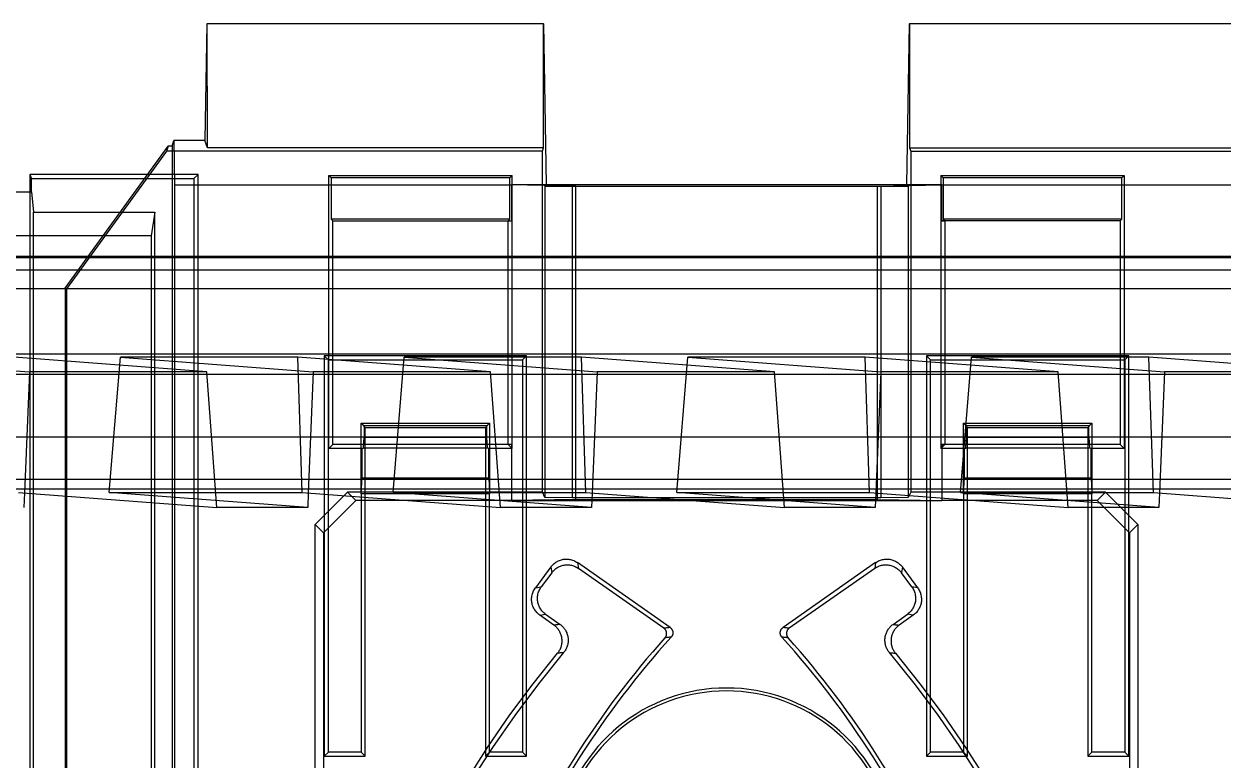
# Model space of a CAD drawing. Header units: millimetres. Extents: x 169.7 to 222.2, y -144 to -51.8.
# Drawn here: x 185.01 to 203.61, y -123.33 to -111.91 of the extents above; entities that cross this region are included whole.
import ezdxf

# ---------------------------------------------------------------- set-up
doc = ezdxf.new("R2010")
doc.units = ezdxf.units.MM
doc.layers.add('MAIN-1', color=7, linetype='Continuous')
doc.layers.add('MAIN-2', color=7, linetype='Continuous')

msp = doc.modelspace()

# ---------------------------------------------------------------- linework, layer by layer
at = {"layer": 'MAIN-1'}
for p, q in [((171.818, -115.516), (220.002, -115.516)), ((220.002, -115.538), (171.818, -115.538)), ((170.817, -116.016), (221.001, -116.016)), ((170.793, -118.975), (221.026, -118.975)), ((221.026, -119.128), (170.793, -119.128)), ((184.929, -119.18), (188.006, -119.414)), ((185.023, -119.187), (185.014, -119.414)), ((189.414, -119.414), (186.337, -119.18)), ((186.337, -119.18), (189.329, -119.18)), ((189.329, -119.18), (192.406, -119.414)), ((189.423, -119.187), (189.414, -119.414)), ((193.814, -119.414), (190.737, -119.18)), ((190.737, -119.18), (193.729, -119.18)), ((193.729, -119.18), (196.806, -119.414)), ((193.823, -119.187), (193.814, -119.414)), ((198.214, -119.414), (195.137, -119.18)), ((195.137, -119.18), (198.129, -119.18)), ((198.129, -119.18), (201.206, -119.414)), ((198.223, -119.187), (198.214, -119.414)), ((202.614, -119.414), (199.537, -119.18)), ((199.537, -119.18), (202.529, -119.18)), ((202.529, -119.18), (205.606, -119.414)), ((202.623, -119.187), (202.614, -119.414)), ((189.414, -119.414), (188.006, -119.414)), ((193.814, -119.414), (192.406, -119.414)), ((198.214, -119.414), (196.806, -119.414)), ((202.614, -119.414), (201.206, -119.414))]:
    msp.add_line(p, q, dxfattribs=at)
at = {"layer": 'MAIN-2'}
for p, q in [((187.85, -111.913), (187.821, -113.723)), ((187.855, -111.913), (187.85, -111.913)), ((193.072, -111.913), (187.855, -111.913)), ((187.858, -113.832), (187.855, -111.913)), ((193.07, -113.832), (193.072, -111.913)), ((193.072, -111.913), (193.078, -111.913)), ((193.117, -114.41), (193.078, -111.913)), ((198.741, -111.913), (198.702, -114.41)), ((198.741, -111.913), (198.746, -111.913)), ((203.963, -111.913), (198.746, -111.913)), ((198.746, -111.913), (198.749, -113.832)), ((187.311, -113.809), (187.339, -113.723)), ((187.821, -113.723), (187.339, -113.723)), ((187.339, -113.723), (187.35, -114.41)), ((187.858, -113.832), (187.821, -113.723)), ((185.65, -116.013), (187.248, -113.809)), ((187.225, -113.884), (185.675, -116.021)), ((187.248, -113.809), (187.225, -113.884)), ((193.053, -113.884), (187.225, -113.884)), ((187.311, -113.809), (187.248, -113.809)), ((187.311, -113.809), (187.311, -137.9)), ((193.07, -113.832), (187.858, -113.832)), ((193.053, -113.884), (193.07, -113.832)), ((193.053, -119.177), (193.053, -113.884)), ((198.749, -113.832), (203.961, -113.832)), ((198.749, -113.832), (198.766, -113.884)), ((198.766, -113.884), (204.594, -113.884)), ((198.766, -113.884), (198.766, -119.177)), ((185.107, -114.246), (185.128, -114.309)), ((185.107, -114.246), (185.107, -138.54)), ((187.713, -114.246), (185.107, -114.246)), ((185.128, -114.309), (187.65, -114.309)), ((185.128, -114.516), (185.128, -114.309)), ((187.65, -114.309), (187.713, -114.246)), ((187.65, -114.309), (187.65, -138.477)), ((187.713, -138.54), (187.713, -114.246)), ((189.742, -114.263), (192.586, -114.263)), ((189.742, -118.499), (189.742, -114.263)), ((189.742, -114.263), (189.78, -114.302)), ((189.78, -114.302), (189.78, -114.943)), ((192.548, -114.302), (189.78, -114.302)), ((192.548, -114.302), (192.586, -114.263)), ((192.548, -114.943), (192.548, -114.302)), ((192.586, -118.499), (192.586, -114.263)), ((199.233, -114.263), (199.233, -118.499)), ((199.233, -114.263), (202.077, -114.263)), ((199.233, -114.263), (199.271, -114.302)), ((202.039, -114.302), (199.271, -114.302)), ((199.271, -114.302), (199.271, -114.943)), ((202.077, -114.263), (202.039, -114.302)), ((202.039, -114.943), (202.039, -114.302)), ((202.077, -114.263), (202.077, -118.499)), ((169.754, -114.516), (185.128, -114.516)), ((185.128, -114.516), (185.159, -114.831)), ((187.35, -114.41), (187.35, -138.019)), ((187.35, -114.41), (192.572, -114.41)), ((192.572, -114.41), (192.572, -114.969)), ((193.572, -114.427), (192.572, -114.41)), ((193.117, -114.41), (192.572, -114.41)), ((193.117, -114.41), (193.093, -114.434)), ((193.093, -114.434), (193.517, -114.431)), ((193.093, -114.434), (193.093, -119.257)), ((198.702, -114.41), (193.117, -114.41)), ((193.517, -114.431), (198.302, -114.431)), ((193.517, -114.431), (193.517, -119.264)), ((193.572, -114.427), (198.247, -114.427)), ((193.572, -119.289), (193.572, -114.427)), ((198.247, -114.427), (199.247, -114.41)), ((198.247, -114.427), (198.247, -119.289)), ((198.302, -114.431), (198.726, -114.434)), ((198.302, -114.431), (198.302, -119.264)), ((198.726, -114.434), (198.702, -114.41)), ((199.247, -114.41), (198.702, -114.41)), ((198.726, -114.434), (198.726, -119.257)), ((199.247, -114.969), (199.247, -114.41)), ((199.247, -114.41), (204.469, -114.41)), ((185.159, -114.831), (187.043, -114.831)), ((185.164, -138.383), (185.159, -114.831)), ((187.043, -114.831), (186.988, -115.198)), ((187.043, -137.907), (187.043, -114.831)), ((192.548, -114.943), (189.78, -114.943)), ((189.806, -114.969), (189.78, -114.943)), ((189.806, -114.969), (192.572, -114.969)), ((189.806, -118.434), (189.806, -114.969)), ((192.522, -114.969), (192.548, -114.943)), ((192.522, -118.435), (192.522, -114.969)), ((192.522, -114.969), (192.529, -114.969)), ((192.529, -114.969), (192.536, -114.969)), ((192.536, -114.969), (192.543, -114.969)), ((192.543, -114.969), (192.55, -114.969)), ((192.55, -114.969), (192.558, -114.969)), ((192.558, -114.969), (192.565, -114.969)), ((192.565, -114.969), (192.572, -114.969)), ((202.013, -114.969), (199.247, -114.969)), ((199.247, -114.969), (199.254, -114.969)), ((199.254, -114.969), (199.261, -114.969)), ((199.261, -114.969), (199.269, -114.969)), ((199.269, -114.969), (199.276, -114.969)), ((199.271, -114.943), (199.297, -114.969)), ((202.039, -114.943), (199.271, -114.943)), ((199.276, -114.969), (199.283, -114.969)), ((199.283, -114.969), (199.29, -114.969)), ((199.29, -114.969), (199.297, -114.969)), ((199.297, -114.969), (199.297, -118.435)), ((202.039, -114.943), (202.013, -114.969)), ((202.013, -114.969), (202.013, -118.434)), ((186.988, -115.198), (169.652, -115.198)), ((186.988, -115.198), (186.988, -138.017)), ((172.403, -115.728), (219.416, -115.728)), ((185.675, -116.021), (185.65, -116.013)), ((185.65, -116.013), (185.65, -137.9)), ((185.675, -116.021), (185.675, -141.52)), ((172.392, -117.032), (219.427, -117.032)), ((182.109, -117.082), (185.101, -117.31)), ((187.851, -117.31), (184.859, -117.082)), ((186.337, -119.18), (186.509, -117.082)), ((189.259, -117.082), (186.509, -117.082)), ((186.509, -117.082), (189.501, -117.31)), ((192.251, -117.31), (189.259, -117.082)), ((189.329, -119.18), (189.259, -117.082)), ((189.671, -117.061), (189.671, -123.27)), ((192.807, -117.061), (189.671, -117.061)), ((189.734, -117.123), (189.671, -117.061)), ((189.734, -117.123), (192.744, -117.123)), ((189.734, -123.207), (189.734, -117.123)), ((190.737, -119.18), (190.909, -117.082)), ((190.909, -117.082), (193.901, -117.31)), ((193.659, -117.082), (190.909, -117.082)), ((192.744, -117.123), (192.807, -117.061)), ((192.744, -117.123), (192.744, -123.207)), ((192.807, -123.27), (192.807, -117.061)), ((196.651, -117.31), (193.659, -117.082)), ((193.729, -119.18), (193.659, -117.082)), ((195.137, -119.18), (195.309, -117.082)), ((198.059, -117.082), (195.309, -117.082)), ((195.309, -117.082), (198.301, -117.31)), ((201.051, -117.31), (198.059, -117.082)), ((198.129, -119.18), (198.059, -117.082)), ((199.012, -117.061), (199.012, -123.27)), ((202.148, -117.061), (199.012, -117.061)), ((199.075, -117.123), (199.012, -117.061)), ((199.075, -117.123), (202.085, -117.123)), ((199.075, -123.207), (199.075, -117.123)), ((199.537, -119.18), (199.709, -117.082)), ((199.709, -117.082), (202.701, -117.31)), ((202.459, -117.082), (199.709, -117.082)), ((202.085, -117.123), (202.148, -117.061)), ((202.085, -117.123), (202.085, -123.207)), ((202.148, -123.27), (202.148, -117.061)), ((205.451, -117.31), (202.459, -117.082)), ((202.529, -119.18), (202.459, -117.082)), ((185.101, -117.31), (185.023, -119.187)), ((187.851, -117.31), (185.101, -117.31)), ((188.006, -119.414), (187.851, -117.31)), ((189.501, -117.31), (189.423, -119.187)), ((192.251, -117.31), (189.501, -117.31)), ((192.406, -119.414), (192.251, -117.31)), ((193.901, -117.31), (193.823, -119.187)), ((196.651, -117.31), (193.901, -117.31)), ((196.806, -119.414), (196.651, -117.31)), ((198.301, -117.31), (198.223, -119.187)), ((201.051, -117.31), (198.301, -117.31)), ((201.206, -119.414), (201.051, -117.31)), ((202.701, -117.31), (202.623, -119.187)), ((205.451, -117.31), (202.701, -117.31)), ((219.506, -117.351), (172.313, -117.351)), ((190.307, -118.17), (190.244, -118.107)), ((190.244, -119.202), (190.244, -118.107)), ((190.244, -118.107), (192.234, -118.107)), ((190.244, -118.107), (190.287, -118.149)), ((192.191, -118.149), (190.287, -118.149)), ((190.287, -118.149), (190.287, -118.15)), ((190.287, -118.15), (190.287, -118.151)), ((190.287, -118.151), (190.288, -118.152)), ((190.288, -118.152), (190.288, -118.154)), ((190.288, -118.154), (190.288, -118.157)), ((190.288, -118.157), (190.289, -118.159)), ((190.289, -118.159), (190.289, -118.163)), ((190.289, -118.163), (190.289, -118.166)), ((190.289, -118.166), (190.29, -118.17)), ((190.29, -118.17), (190.29, -118.174)), ((190.29, -118.174), (190.29, -118.179)), ((190.29, -118.179), (190.29, -118.184)), ((190.29, -118.184), (190.291, -118.189)), ((190.291, -118.189), (190.291, -118.195)), ((190.291, -118.195), (190.291, -118.2)), ((190.291, -118.2), (190.291, -118.206)), ((190.291, -118.206), (190.291, -118.212)), ((190.291, -118.212), (190.292, -118.219)), ((190.292, -118.219), (190.292, -118.225)), ((190.292, -118.225), (190.292, -118.232)), ((190.292, -118.232), (190.292, -118.238)), ((190.292, -118.238), (190.292, -118.245)), ((190.292, -118.245), (190.292, -118.252)), ((190.292, -118.252), (190.292, -118.259)), ((190.292, -118.259), (190.292, -118.265)), ((190.292, -118.265), (190.292, -118.272)), ((190.307, -118.17), (192.171, -118.17)), ((190.307, -123.27), (190.307, -118.17)), ((192.234, -118.107), (192.171, -118.17)), ((192.171, -118.17), (192.171, -123.27)), ((192.191, -118.149), (192.234, -118.107)), ((192.234, -118.107), (192.234, -119.202)), ((199.648, -118.17), (199.585, -118.107)), ((199.585, -119.202), (199.585, -118.107)), ((199.585, -118.107), (201.575, -118.107)), ((199.585, -118.107), (199.628, -118.149)), ((201.532, -118.149), (199.628, -118.149)), ((199.648, -118.17), (201.512, -118.17)), ((199.648, -123.27), (199.648, -118.17)), ((201.575, -118.107), (201.512, -118.17)), ((201.512, -118.17), (201.512, -123.27)), ((201.527, -118.219), (201.528, -118.213)), ((201.527, -118.225), (201.527, -118.219)), ((201.527, -118.232), (201.527, -118.225)), ((201.527, -118.239), (201.527, -118.232)), ((201.527, -118.245), (201.527, -118.239)), ((201.527, -118.252), (201.527, -118.245)), ((201.527, -118.259), (201.527, -118.252)), ((201.527, -118.265), (201.527, -118.259)), ((201.527, -118.272), (201.527, -118.265)), ((201.528, -118.184), (201.529, -118.179)), ((201.528, -118.189), (201.528, -118.184)), ((201.528, -118.195), (201.528, -118.189)), ((201.528, -118.2), (201.528, -118.195)), ((201.528, -118.206), (201.528, -118.2)), ((201.528, -118.213), (201.528, -118.206)), ((201.529, -118.17), (201.53, -118.166)), ((201.529, -118.174), (201.529, -118.17)), ((201.529, -118.179), (201.529, -118.174)), ((201.53, -118.157), (201.531, -118.154)), ((201.53, -118.16), (201.53, -118.157)), ((201.53, -118.163), (201.53, -118.16)), ((201.53, -118.166), (201.53, -118.163)), ((201.531, -118.151), (201.532, -118.15)), ((201.531, -118.153), (201.531, -118.151)), ((201.531, -118.154), (201.531, -118.153)), ((201.532, -118.149), (201.575, -118.107)), ((201.532, -118.15), (201.532, -118.149)), ((201.575, -118.107), (201.575, -119.202)), ((172.304, -118.316), (219.515, -118.316)), ((189.742, -118.499), (189.806, -118.434)), ((192.572, -118.434), (189.806, -118.434)), ((190.281, -118.491), (190.29, -118.323)), ((190.291, -118.313), (190.29, -118.318)), ((190.29, -118.318), (190.29, -118.323)), ((190.29, -118.323), (192.188, -118.32)), ((190.292, -118.278), (190.291, -118.285)), ((190.291, -118.285), (190.291, -118.291)), ((190.291, -118.291), (190.291, -118.297)), ((190.291, -118.297), (190.291, -118.302)), ((190.291, -118.302), (190.291, -118.308)), ((190.291, -118.308), (190.291, -118.313)), ((190.292, -118.272), (190.292, -118.278)), ((192.188, -118.32), (192.197, -118.491)), ((192.529, -118.435), (192.522, -118.435)), ((192.586, -118.499), (192.522, -118.435)), ((192.536, -118.435), (192.529, -118.435)), ((192.543, -118.435), (192.536, -118.435)), ((192.55, -118.435), (192.543, -118.435)), ((192.558, -118.435), (192.55, -118.435)), ((192.565, -118.435), (192.558, -118.435)), ((192.572, -118.434), (192.565, -118.435)), ((192.572, -118.434), (192.572, -119.306)), ((199.297, -118.435), (199.233, -118.499)), ((199.247, -118.434), (199.247, -119.306)), ((202.013, -118.434), (199.247, -118.434)), ((199.247, -118.434), (199.297, -118.435)), ((199.622, -118.491), (199.631, -118.32)), ((199.631, -118.32), (201.529, -118.323)), ((201.527, -118.278), (201.527, -118.272)), ((201.528, -118.285), (201.527, -118.278)), ((201.528, -118.291), (201.528, -118.285)), ((201.528, -118.297), (201.528, -118.291)), ((201.528, -118.303), (201.528, -118.297)), ((201.528, -118.308), (201.528, -118.303)), ((201.528, -118.313), (201.528, -118.308)), ((201.529, -118.318), (201.528, -118.313)), ((201.529, -118.323), (201.529, -118.318)), ((201.529, -118.323), (201.538, -118.491)), ((202.013, -118.434), (202.077, -118.499)), ((190.257, -118.499), (189.742, -118.499)), ((190.257, -118.499), (190.281, -118.491)), ((190.257, -118.951), (190.257, -118.499)), ((192.197, -118.491), (190.281, -118.491)), ((192.221, -118.499), (192.197, -118.491)), ((192.221, -118.951), (192.221, -118.499)), ((192.586, -118.499), (192.221, -118.499)), ((199.598, -118.499), (199.233, -118.499)), ((199.598, -118.499), (199.622, -118.491)), ((199.598, -118.951), (199.598, -118.499)), ((201.538, -118.491), (199.622, -118.491)), ((201.562, -118.499), (201.538, -118.491)), ((201.562, -118.951), (201.562, -118.499)), ((202.077, -118.499), (201.562, -118.499)), ((190.244, -119.202), (190.257, -118.951)), ((190.257, -118.951), (192.221, -118.951)), ((192.221, -118.951), (192.234, -119.202)), ((199.585, -119.202), (199.598, -118.951)), ((199.598, -118.951), (201.562, -118.951)), ((201.562, -118.951), (201.575, -119.202)), ((189.531, -119.677), (190.032, -119.177)), ((193.053, -119.177), (190.032, -119.177)), ((190.161, -119.306), (190.032, -119.177)), ((193.093, -119.257), (193.053, -119.177)), ((198.766, -119.177), (198.726, -119.257)), ((201.787, -119.177), (198.766, -119.177)), ((201.787, -119.177), (201.658, -119.306)), ((201.787, -119.177), (202.288, -119.677)), ((190.161, -119.306), (189.661, -119.806)), ((192.572, -119.306), (190.161, -119.306)), ((190.244, -119.202), (190.244, -123.207)), ((192.234, -119.202), (190.244, -119.202)), ((192.234, -123.207), (192.234, -119.202)), ((193.572, -119.289), (192.572, -119.306)), ((192.572, -119.306), (199.247, -119.306)), ((193.517, -119.264), (193.093, -119.257)), ((198.302, -119.264), (193.517, -119.264)), ((193.572, -119.289), (198.247, -119.289)), ((198.247, -119.289), (199.247, -119.306)), ((198.726, -119.257), (198.302, -119.264)), ((201.658, -119.306), (199.247, -119.306)), ((199.585, -119.202), (199.585, -123.207)), ((201.575, -119.202), (199.585, -119.202)), ((201.575, -123.207), (201.575, -119.202)), ((202.158, -119.806), (201.658, -119.306)), ((189.531, -132.005), (189.531, -119.677)), ((189.661, -119.806), (189.531, -119.677)), ((202.288, -119.677), (202.158, -119.806)), ((202.288, -119.677), (202.288, -132.005)), ((189.661, -119.806), (189.661, -131.941)), ((202.158, -119.806), (202.158, -131.941)), ((193.193, -120.323), (193.203, -120.311)), ((193.203, -120.311), (193.214, -120.3)), ((193.214, -120.3), (193.225, -120.29)), ((193.225, -120.29), (193.237, -120.28)), ((193.237, -120.28), (193.25, -120.27)), ((193.25, -120.27), (193.262, -120.262)), ((193.262, -120.262), (193.276, -120.254)), ((193.276, -120.254), (193.289, -120.246)), ((193.289, -120.246), (193.304, -120.239)), ((193.304, -120.239), (193.318, -120.233)), ((193.318, -120.233), (193.333, -120.228)), ((193.333, -120.228), (193.348, -120.224)), ((193.348, -120.224), (193.363, -120.22)), ((193.362, -120.313), (193.377, -120.309)), ((193.363, -120.22), (193.378, -120.217)), ((193.377, -120.309), (193.392, -120.306)), ((193.378, -120.217), (193.393, -120.215)), ((193.392, -120.306), (193.408, -120.304)), ((193.393, -120.215), (193.409, -120.214)), ((193.408, -120.304), (193.424, -120.303)), ((193.409, -120.214), (193.425, -120.214)), ((193.424, -120.303), (193.44, -120.303)), ((193.425, -120.214), (193.425, -120.214)), ((193.425, -120.214), (193.425, -120.214)), ((193.425, -120.214), (193.425, -120.214)), ((193.425, -120.214), (193.425, -120.214)), ((193.425, -120.214), (193.425, -120.214)), ((193.425, -120.214), (193.425, -120.214)), ((193.425, -120.214), (193.425, -120.214)), ((193.425, -120.214), (193.425, -120.214)), ((193.425, -120.214), (193.425, -120.214)), ((193.425, -120.214), (193.425, -120.214)), ((193.425, -120.214), (193.425, -120.214)), ((193.425, -120.214), (193.425, -120.214)), ((193.425, -120.214), (193.425, -120.214)), ((193.425, -120.214), (193.425, -120.214)), ((193.425, -120.214), (193.425, -120.214)), ((193.425, -120.214), (193.425, -120.214)), ((193.425, -120.214), (193.425, -120.214)), ((193.425, -120.214), (193.425, -120.214)), ((193.425, -120.214), (193.425, -120.214)), ((193.425, -120.214), (193.425, -120.214)), ((193.425, -120.214), (193.425, -120.214)), ((193.425, -120.214), (193.425, -120.214)), ((193.425, -120.214), (193.425, -120.214)), ((193.425, -120.214), (193.425, -120.214)), ((193.425, -120.214), (193.425, -120.214)), ((193.425, -120.214), (193.425, -120.214)), ((193.425, -120.214), (193.425, -120.214)), ((193.425, -120.214), (193.425, -120.214)), ((193.425, -120.214), (193.425, -120.214)), ((193.425, -120.214), (193.425, -120.214)), ((193.425, -120.214), (193.425, -120.214)), ((193.425, -120.214), (193.425, -120.214)), ((193.425, -120.214), (193.425, -120.214)), ((193.425, -120.214), (193.425, -120.214)), ((193.425, -120.214), (193.425, -120.214)), ((193.425, -120.214), (193.425, -120.214)), ((193.425, -120.214), (193.425, -120.214)), ((193.425, -120.214), (193.425, -120.214)), ((193.425, -120.214), (193.425, -120.214)), ((193.425, -120.214), (193.425, -120.214)), ((193.425, -120.214), (193.425, -120.214)), ((193.425, -120.214), (193.425, -120.214)), ((193.425, -120.214), (193.425, -120.214)), ((193.425, -120.214), (193.425, -120.214)), ((193.425, -120.214), (193.425, -120.214)), ((193.425, -120.214), (193.425, -120.214)), ((193.425, -120.214), (193.425, -120.214)), ((193.425, -120.214), (193.425, -120.214)), ((193.425, -120.214), (193.425, -120.214)), ((193.425, -120.214), (193.425, -120.214)), ((193.425, -120.214), (193.425, -120.214)), ((193.425, -120.214), (193.425, -120.214)), ((193.425, -120.214), (193.425, -120.214)), ((193.425, -120.214), (193.425, -120.214)), ((193.425, -120.214), (193.425, -120.214)), ((193.425, -120.214), (193.425, -120.214)), ((193.425, -120.214), (193.425, -120.214)), ((193.425, -120.214), (193.425, -120.214)), ((193.425, -120.214), (193.425, -120.214)), ((193.425, -120.214), (193.425, -120.214)), ((193.425, -120.214), (193.425, -120.214)), ((193.425, -120.214), (193.425, -120.214)), ((193.425, -120.214), (193.425, -120.214)), ((193.425, -120.214), (193.425, -120.214)), ((193.425, -120.214), (193.425, -120.214)), ((193.425, -120.214), (193.425, -120.214)), ((193.425, -120.214), (193.425, -120.214)), ((193.425, -120.214), (193.425, -120.214)), ((193.425, -120.214), (193.425, -120.214)), ((193.425, -120.214), (193.425, -120.214)), ((193.425, -120.214), (193.425, -120.214)), ((193.425, -120.214), (193.425, -120.214)), ((193.425, -120.214), (193.425, -120.214)), ((193.425, -120.214), (193.425, -120.214)), ((193.425, -120.214), (193.442, -120.214)), ((193.44, -120.303), (193.456, -120.303)), ((193.44, -120.303), (193.44, -120.303)), ((193.44, -120.303), (193.44, -120.303)), ((193.44, -120.303), (193.44, -120.303)), ((193.44, -120.303), (193.44, -120.303)), ((193.44, -120.303), (193.44, -120.303)), ((193.44, -120.303), (193.44, -120.303)), ((193.44, -120.303), (193.44, -120.303)), ((193.44, -120.303), (193.44, -120.303)), ((193.44, -120.303), (193.44, -120.303)), ((193.44, -120.303), (193.44, -120.303)), ((193.44, -120.303), (193.44, -120.303)), ((193.44, -120.303), (193.44, -120.303)), ((193.44, -120.303), (193.44, -120.303)), ((193.44, -120.303), (193.44, -120.303)), ((193.44, -120.303), (193.44, -120.303)), ((193.44, -120.303), (193.44, -120.303)), ((193.44, -120.303), (193.44, -120.303)), ((193.44, -120.303), (193.44, -120.303)), ((193.44, -120.303), (193.44, -120.303)), ((193.44, -120.303), (193.44, -120.303)), ((193.44, -120.303), (193.44, -120.303)), ((193.44, -120.303), (193.44, -120.303)), ((193.44, -120.303), (193.44, -120.303)), ((193.44, -120.303), (193.44, -120.303)), ((193.44, -120.303), (193.44, -120.303)), ((193.44, -120.303), (193.44, -120.303)), ((193.44, -120.303), (193.44, -120.303)), ((193.44, -120.303), (193.44, -120.303)), ((193.44, -120.303), (193.44, -120.303)), ((193.44, -120.303), (193.44, -120.303)), ((193.44, -120.303), (193.44, -120.303)), ((193.44, -120.303), (193.44, -120.303)), ((193.44, -120.303), (193.44, -120.303)), ((193.44, -120.303), (193.44, -120.303)), ((193.44, -120.303), (193.44, -120.303)), ((193.44, -120.303), (193.44, -120.303)), ((193.44, -120.303), (193.44, -120.303)), ((193.44, -120.303), (193.44, -120.303)), ((193.44, -120.303), (193.44, -120.303)), ((193.44, -120.303), (193.44, -120.303)), ((193.44, -120.303), (193.44, -120.303)), ((193.44, -120.303), (193.44, -120.303)), ((193.44, -120.303), (193.44, -120.303)), ((193.44, -120.303), (193.44, -120.303)), ((193.44, -120.303), (193.44, -120.303)), ((193.44, -120.303), (193.44, -120.303)), ((193.44, -120.303), (193.44, -120.303)), ((193.44, -120.303), (193.44, -120.303)), ((193.44, -120.303), (193.44, -120.303)), ((193.44, -120.303), (193.44, -120.303)), ((193.44, -120.303), (193.44, -120.303)), ((193.44, -120.303), (193.44, -120.303)), ((193.44, -120.303), (193.44, -120.303)), ((193.44, -120.303), (193.44, -120.303)), ((193.44, -120.303), (193.44, -120.303)), ((193.44, -120.303), (193.44, -120.303)), ((193.44, -120.303), (193.44, -120.303)), ((193.44, -120.303), (193.44, -120.303)), ((193.44, -120.303), (193.44, -120.303)), ((193.44, -120.303), (193.44, -120.303)), ((193.44, -120.303), (193.44, -120.303)), ((193.44, -120.303), (193.44, -120.303)), ((193.44, -120.303), (193.44, -120.303)), ((193.44, -120.303), (193.44, -120.303)), ((193.44, -120.303), (193.44, -120.303)), ((193.44, -120.303), (193.44, -120.303)), ((193.44, -120.303), (193.44, -120.303)), ((193.44, -120.303), (193.44, -120.303)), ((193.44, -120.303), (193.44, -120.303)), ((193.44, -120.303), (193.44, -120.303)), ((193.44, -120.303), (193.44, -120.303)), ((193.44, -120.303), (193.44, -120.303)), ((193.44, -120.303), (193.44, -120.303)), ((193.44, -120.303), (193.44, -120.303)), ((193.44, -120.303), (193.44, -120.303)), ((193.44, -120.303), (193.44, -120.303)), ((193.44, -120.303), (193.44, -120.303)), ((193.44, -120.303), (193.44, -120.303)), ((193.442, -120.214), (193.458, -120.216)), ((193.456, -120.303), (193.473, -120.305)), ((193.458, -120.216), (193.475, -120.218)), ((193.473, -120.305), (193.489, -120.307)), ((193.475, -120.218), (193.491, -120.221)), ((193.489, -120.307), (193.506, -120.31)), ((193.491, -120.221), (193.507, -120.225)), ((193.506, -120.31), (193.522, -120.314)), ((193.507, -120.225), (193.523, -120.23)), ((193.523, -120.23), (193.539, -120.236)), ((193.539, -120.236), (193.554, -120.243)), ((193.554, -120.243), (193.569, -120.25)), ((193.569, -120.25), (193.583, -120.259)), ((193.583, -120.259), (193.597, -120.268)), ((195.034, -121.275), (193.597, -120.268)), ((193.597, -120.268), (193.611, -120.357)), ((198.222, -120.268), (196.785, -121.275)), ((198.222, -120.268), (198.207, -120.357)), ((198.222, -120.268), (198.236, -120.259)), ((198.236, -120.259), (198.25, -120.25)), ((198.25, -120.25), (198.265, -120.243)), ((198.265, -120.243), (198.28, -120.236)), ((198.28, -120.236), (198.296, -120.23)), ((198.296, -120.23), (198.312, -120.225)), ((198.297, -120.314), (198.313, -120.31)), ((198.312, -120.225), (198.328, -120.221)), ((198.313, -120.31), (198.33, -120.307)), ((198.328, -120.221), (198.344, -120.218)), ((198.33, -120.307), (198.346, -120.305)), ((198.344, -120.218), (198.361, -120.216)), ((198.346, -120.305), (198.363, -120.303)), ((198.361, -120.216), (198.377, -120.214)), ((198.363, -120.303), (198.379, -120.303)), ((198.377, -120.214), (198.394, -120.214)), ((198.379, -120.303), (198.379, -120.303)), ((198.379, -120.303), (198.379, -120.303)), ((198.379, -120.303), (198.379, -120.303)), ((198.379, -120.303), (198.379, -120.303)), ((198.379, -120.303), (198.379, -120.303)), ((198.379, -120.303), (198.379, -120.303)), ((198.379, -120.303), (198.379, -120.303)), ((198.379, -120.303), (198.379, -120.303)), ((198.379, -120.303), (198.379, -120.303)), ((198.379, -120.303), (198.379, -120.303)), ((198.379, -120.303), (198.379, -120.303)), ((198.379, -120.303), (198.379, -120.303)), ((198.379, -120.303), (198.379, -120.303)), ((198.379, -120.303), (198.379, -120.303)), ((198.379, -120.303), (198.379, -120.303)), ((198.379, -120.303), (198.379, -120.303)), ((198.379, -120.303), (198.379, -120.303)), ((198.379, -120.303), (198.379, -120.303)), ((198.379, -120.303), (198.379, -120.303)), ((198.379, -120.303), (198.379, -120.303)), ((198.379, -120.303), (198.379, -120.303)), ((198.379, -120.303), (198.379, -120.303)), ((198.379, -120.303), (198.379, -120.303)), ((198.379, -120.303), (198.379, -120.303)), ((198.379, -120.303), (198.379, -120.303)), ((198.379, -120.303), (198.379, -120.303)), ((198.379, -120.303), (198.379, -120.303)), ((198.379, -120.303), (198.379, -120.303)), ((198.379, -120.303), (198.379, -120.303)), ((198.379, -120.303), (198.379, -120.303)), ((198.379, -120.303), (198.379, -120.303)), ((198.379, -120.303), (198.379, -120.303)), ((198.379, -120.303), (198.379, -120.303)), ((198.379, -120.303), (198.379, -120.303)), ((198.379, -120.303), (198.395, -120.303)), ((198.394, -120.214), (198.394, -120.214)), ((198.394, -120.214), (198.394, -120.214)), ((198.394, -120.214), (198.394, -120.214)), ((198.394, -120.214), (198.394, -120.214)), ((198.394, -120.214), (198.394, -120.214)), ((198.394, -120.214), (198.394, -120.214)), ((198.394, -120.214), (198.394, -120.214)), ((198.394, -120.214), (198.394, -120.214)), ((198.394, -120.214), (198.394, -120.214)), ((198.394, -120.214), (198.394, -120.214)), ((198.394, -120.214), (198.394, -120.214)), ((198.394, -120.214), (198.394, -120.214)), ((198.394, -120.214), (198.394, -120.214)), ((198.394, -120.214), (198.394, -120.214)), ((198.394, -120.214), (198.394, -120.214)), ((198.394, -120.214), (198.394, -120.214)), ((198.394, -120.214), (198.394, -120.214)), ((198.394, -120.214), (198.394, -120.214)), ((198.394, -120.214), (198.394, -120.214)), ((198.394, -120.214), (198.394, -120.214)), ((198.394, -120.214), (198.394, -120.214)), ((198.394, -120.214), (198.394, -120.214)), ((198.394, -120.214), (198.394, -120.214)), ((198.394, -120.214), (198.394, -120.214)), ((198.394, -120.214), (198.394, -120.214)), ((198.394, -120.214), (198.394, -120.214)), ((198.394, -120.214), (198.394, -120.214)), ((198.394, -120.214), (198.394, -120.214)), ((198.394, -120.214), (198.394, -120.214)), ((198.394, -120.214), (198.394, -120.214)), ((198.394, -120.214), (198.394, -120.214)), ((198.394, -120.214), (198.394, -120.214)), ((198.394, -120.214), (198.394, -120.214)), ((198.394, -120.214), (198.394, -120.214)), ((198.394, -120.214), (198.41, -120.214)), ((198.395, -120.303), (198.411, -120.304)), ((198.41, -120.214), (198.426, -120.215)), ((198.411, -120.304), (198.426, -120.306)), ((198.426, -120.215), (198.441, -120.217)), ((198.426, -120.306), (198.442, -120.309)), ((198.441, -120.217), (198.456, -120.22)), ((198.442, -120.309), (198.457, -120.313)), ((198.456, -120.22), (198.471, -120.224)), ((198.471, -120.224), (198.486, -120.228)), ((198.486, -120.228), (198.501, -120.233)), ((198.501, -120.233), (198.515, -120.239)), ((198.515, -120.239), (198.529, -120.246)), ((198.529, -120.246), (198.543, -120.254)), ((198.543, -120.254), (198.557, -120.262)), ((198.557, -120.262), (198.569, -120.27)), ((198.569, -120.27), (198.582, -120.28)), ((198.582, -120.28), (198.594, -120.29)), ((198.594, -120.29), (198.605, -120.3)), ((198.605, -120.3), (198.616, -120.311)), ((198.616, -120.311), (198.626, -120.323)), ((193.183, -120.336), (192.945, -120.66)), ((193.198, -120.425), (193.036, -120.646)), ((193.183, -120.336), (193.193, -120.323)), ((193.183, -120.336), (193.198, -120.425)), ((193.198, -120.425), (193.208, -120.412)), ((193.208, -120.412), (193.218, -120.401)), ((193.218, -120.401), (193.229, -120.389)), ((193.229, -120.389), (193.24, -120.379)), ((193.24, -120.379), (193.252, -120.369)), ((193.252, -120.369), (193.264, -120.359)), ((193.264, -120.359), (193.277, -120.351)), ((193.277, -120.351), (193.29, -120.343)), ((193.29, -120.343), (193.304, -120.335)), ((193.304, -120.335), (193.318, -120.329)), ((193.318, -120.329), (193.333, -120.323)), ((193.333, -120.323), (193.347, -120.317)), ((193.347, -120.317), (193.362, -120.313)), ((193.522, -120.314), (193.538, -120.319)), ((193.538, -120.319), (193.553, -120.325)), ((193.553, -120.325), (193.568, -120.332)), ((193.568, -120.332), (193.583, -120.339)), ((193.583, -120.339), (193.598, -120.348)), ((193.598, -120.348), (193.611, -120.357)), ((194.938, -121.286), (193.611, -120.357)), ((198.207, -120.357), (196.881, -121.286)), ((198.207, -120.357), (198.221, -120.348)), ((198.221, -120.348), (198.236, -120.339)), ((198.236, -120.339), (198.25, -120.332)), ((198.25, -120.332), (198.266, -120.325)), ((198.266, -120.325), (198.281, -120.319)), ((198.281, -120.319), (198.297, -120.314)), ((198.457, -120.313), (198.472, -120.317)), ((198.472, -120.317), (198.486, -120.323)), ((198.486, -120.323), (198.501, -120.329)), ((198.501, -120.329), (198.515, -120.335)), ((198.515, -120.335), (198.529, -120.343)), ((198.529, -120.343), (198.542, -120.351)), ((198.542, -120.351), (198.555, -120.359)), ((198.555, -120.359), (198.567, -120.369)), ((198.567, -120.369), (198.579, -120.379)), ((198.579, -120.379), (198.59, -120.389)), ((198.59, -120.389), (198.601, -120.401)), ((198.601, -120.401), (198.611, -120.412)), ((198.611, -120.412), (198.621, -120.425)), ((198.636, -120.336), (198.621, -120.425)), ((198.783, -120.646), (198.621, -120.425)), ((198.626, -120.323), (198.636, -120.336)), ((198.874, -120.66), (198.636, -120.336)), ((192.926, -120.689), (192.935, -120.674)), ((192.935, -120.674), (192.945, -120.66)), ((192.945, -120.66), (193.036, -120.646)), ((193.009, -120.69), (193.017, -120.675)), ((193.017, -120.675), (193.026, -120.66)), ((193.026, -120.66), (193.036, -120.646)), ((198.874, -120.66), (198.783, -120.646)), ((198.783, -120.646), (198.793, -120.66)), ((198.793, -120.66), (198.802, -120.675)), ((198.802, -120.675), (198.81, -120.69)), ((198.874, -120.66), (198.884, -120.674)), ((198.884, -120.674), (198.893, -120.689)), ((192.887, -120.82), (192.889, -120.803)), ((192.887, -120.838), (192.887, -120.82)), ((192.887, -120.838), (192.887, -120.838)), ((192.887, -120.838), (192.887, -120.838)), ((192.887, -120.838), (192.887, -120.838)), ((192.887, -120.838), (192.887, -120.838)), ((192.887, -120.838), (192.887, -120.838)), ((192.887, -120.838), (192.887, -120.838)), ((192.887, -120.838), (192.887, -120.838)), ((192.887, -120.838), (192.887, -120.838)), ((192.887, -120.838), (192.887, -120.838)), ((192.887, -120.838), (192.887, -120.838)), ((192.887, -120.838), (192.887, -120.838)), ((192.887, -120.838), (192.887, -120.838)), ((192.887, -120.838), (192.887, -120.838)), ((192.887, -120.838), (192.887, -120.838)), ((192.887, -120.838), (192.887, -120.838)), ((192.887, -120.838), (192.887, -120.838)), ((192.887, -120.838), (192.887, -120.838)), ((192.887, -120.838), (192.887, -120.838)), ((192.887, -120.838), (192.887, -120.838)), ((192.887, -120.838), (192.887, -120.838)), ((192.887, -120.838), (192.887, -120.838)), ((192.887, -120.838), (192.887, -120.838)), ((192.887, -120.838), (192.887, -120.838)), ((192.887, -120.838), (192.887, -120.838)), ((192.887, -120.838), (192.887, -120.838)), ((192.887, -120.838), (192.887, -120.838)), ((192.887, -120.838), (192.887, -120.838)), ((192.887, -120.838), (192.887, -120.838)), ((192.887, -120.838), (192.887, -120.838)), ((192.887, -120.838), (192.887, -120.838)), ((192.887, -120.838), (192.887, -120.838)), ((192.887, -120.838), (192.887, -120.838)), ((192.887, -120.838), (192.887, -120.838)), ((192.887, -120.838), (192.887, -120.838)), ((192.887, -120.854), (192.887, -120.838)), ((192.888, -120.87), (192.887, -120.854)), ((192.889, -120.803), (192.891, -120.786)), ((192.891, -120.786), (192.895, -120.769)), ((192.895, -120.769), (192.899, -120.753)), ((192.899, -120.753), (192.904, -120.736)), ((192.904, -120.736), (192.911, -120.72)), ((192.911, -120.72), (192.918, -120.704)), ((192.918, -120.704), (192.926, -120.689)), ((192.977, -120.823), (192.978, -120.806)), ((192.977, -120.823), (192.977, -120.823)), ((192.977, -120.823), (192.977, -120.823)), ((192.977, -120.823), (192.977, -120.823)), ((192.977, -120.823), (192.977, -120.823)), ((192.977, -120.823), (192.977, -120.823)), ((192.977, -120.823), (192.977, -120.823)), ((192.977, -120.823), (192.977, -120.823)), ((192.977, -120.823), (192.977, -120.823)), ((192.977, -120.823), (192.977, -120.823)), ((192.977, -120.823), (192.977, -120.823)), ((192.977, -120.823), (192.977, -120.823)), ((192.977, -120.823), (192.977, -120.823)), ((192.977, -120.823), (192.977, -120.823)), ((192.977, -120.823), (192.977, -120.823)), ((192.977, -120.823), (192.977, -120.823)), ((192.977, -120.823), (192.977, -120.823)), ((192.977, -120.823), (192.977, -120.823)), ((192.977, -120.823), (192.977, -120.823)), ((192.977, -120.823), (192.977, -120.823)), ((192.977, -120.823), (192.977, -120.823)), ((192.977, -120.823), (192.977, -120.823)), ((192.977, -120.823), (192.977, -120.823)), ((192.977, -120.823), (192.977, -120.823)), ((192.977, -120.823), (192.977, -120.823)), ((192.977, -120.823), (192.977, -120.823)), ((192.977, -120.823), (192.977, -120.823)), ((192.977, -120.823), (192.977, -120.823)), ((192.977, -120.823), (192.977, -120.823)), ((192.977, -120.823), (192.977, -120.823)), ((192.977, -120.823), (192.977, -120.823)), ((192.977, -120.823), (192.977, -120.823)), ((192.977, -120.823), (192.977, -120.823)), ((192.977, -120.823), (192.977, -120.823)), ((192.977, -120.823), (192.977, -120.823)), ((192.978, -120.839), (192.977, -120.823)), ((192.978, -120.806), (192.979, -120.789)), ((192.979, -120.855), (192.978, -120.839)), ((192.979, -120.789), (192.982, -120.772)), ((192.981, -120.871), (192.979, -120.855)), ((192.982, -120.772), (192.985, -120.755)), ((192.985, -120.755), (192.99, -120.738)), ((192.99, -120.738), (192.995, -120.722)), ((192.995, -120.722), (193.002, -120.705)), ((193.002, -120.705), (193.009, -120.69)), ((198.81, -120.69), (198.817, -120.705)), ((198.817, -120.705), (198.824, -120.722)), ((198.824, -120.722), (198.829, -120.738)), ((198.829, -120.738), (198.834, -120.755)), ((198.834, -120.755), (198.837, -120.772)), ((198.837, -120.772), (198.839, -120.789)), ((198.84, -120.855), (198.838, -120.871)), ((198.839, -120.789), (198.841, -120.806)), ((198.841, -120.839), (198.84, -120.855)), ((198.841, -120.806), (198.841, -120.823)), ((198.841, -120.823), (198.841, -120.823)), ((198.841, -120.823), (198.841, -120.823)), ((198.841, -120.823), (198.841, -120.823)), ((198.841, -120.823), (198.841, -120.823)), ((198.841, -120.823), (198.841, -120.823)), ((198.841, -120.823), (198.841, -120.823)), ((198.841, -120.823), (198.841, -120.839)), ((198.893, -120.689), (198.901, -120.704)), ((198.901, -120.704), (198.908, -120.72)), ((198.908, -120.72), (198.915, -120.736)), ((198.915, -120.736), (198.92, -120.753)), ((198.92, -120.753), (198.924, -120.769)), ((198.924, -120.769), (198.928, -120.786)), ((198.928, -120.786), (198.93, -120.803)), ((198.93, -120.803), (198.932, -120.82)), ((198.932, -120.854), (198.931, -120.87)), ((198.932, -120.82), (198.932, -120.838)), ((198.932, -120.838), (198.932, -120.838)), ((198.932, -120.838), (198.932, -120.838)), ((198.932, -120.838), (198.932, -120.838)), ((198.932, -120.838), (198.932, -120.838)), ((198.932, -120.838), (198.932, -120.838)), ((198.932, -120.838), (198.932, -120.838)), ((198.932, -120.838), (198.932, -120.854)), ((192.89, -120.886), (192.888, -120.87)), ((192.893, -120.901), (192.89, -120.886)), ((192.897, -120.916), (192.893, -120.901)), ((192.902, -120.931), (192.897, -120.916)), ((192.907, -120.946), (192.902, -120.931)), ((192.913, -120.961), (192.907, -120.946)), ((192.92, -120.975), (192.913, -120.961)), ((192.928, -120.989), (192.92, -120.975)), ((192.936, -121.003), (192.928, -120.989)), ((192.945, -121.016), (192.936, -121.003)), ((192.955, -121.028), (192.945, -121.016)), ((192.965, -121.04), (192.955, -121.028)), ((192.976, -121.051), (192.965, -121.04)), ((192.987, -121.062), (192.976, -121.051)), ((192.984, -120.887), (192.981, -120.871)), ((192.988, -120.902), (192.984, -120.887)), ((192.992, -120.917), (192.988, -120.902)), ((192.998, -120.932), (192.992, -120.917)), ((193.004, -120.946), (192.998, -120.932)), ((193.011, -120.961), (193.004, -120.946)), ((193.019, -120.975), (193.011, -120.961)), ((193.027, -120.988), (193.019, -120.975)), ((193.036, -121.001), (193.027, -120.988)), ((193.046, -121.014), (193.036, -121.001)), ((193.056, -121.025), (193.046, -121.014)), ((193.067, -121.037), (193.056, -121.025)), ((193.078, -121.048), (193.067, -121.037)), ((193.091, -121.058), (193.078, -121.048)), ((198.741, -121.048), (198.728, -121.058)), ((198.752, -121.037), (198.741, -121.048)), ((198.763, -121.025), (198.752, -121.037)), ((198.773, -121.014), (198.763, -121.025)), ((198.783, -121.001), (198.773, -121.014)), ((198.792, -120.988), (198.783, -121.001)), ((198.8, -120.975), (198.792, -120.988)), ((198.808, -120.961), (198.8, -120.975)), ((198.815, -120.946), (198.808, -120.961)), ((198.821, -120.932), (198.815, -120.946)), ((198.826, -120.917), (198.821, -120.932)), ((198.831, -120.902), (198.826, -120.917)), ((198.835, -120.887), (198.831, -120.902)), ((198.843, -121.051), (198.832, -121.062)), ((198.838, -120.871), (198.835, -120.887)), ((198.854, -121.04), (198.843, -121.051)), ((198.864, -121.028), (198.854, -121.04)), ((198.874, -121.016), (198.864, -121.028)), ((198.883, -121.003), (198.874, -121.016)), ((198.891, -120.989), (198.883, -121.003)), ((198.899, -120.975), (198.891, -120.989)), ((198.906, -120.961), (198.899, -120.975)), ((198.912, -120.946), (198.906, -120.961)), ((198.917, -120.931), (198.912, -120.946)), ((198.922, -120.916), (198.917, -120.931)), ((198.926, -120.901), (198.922, -120.916)), ((198.929, -120.886), (198.926, -120.901)), ((198.931, -120.87), (198.929, -120.886)), ((193, -121.072), (192.987, -121.062)), ((193.013, -121.082), (193, -121.072)), ((193.013, -121.082), (193.103, -121.068)), ((193.233, -121.239), (193.013, -121.082)), ((193.103, -121.068), (193.091, -121.058)), ((193.103, -121.068), (193.327, -121.227)), ((193.246, -121.237), (193.233, -121.239)), ((193.244, -121.247), (193.233, -121.239)), ((193.26, -121.235), (193.246, -121.237)), ((193.273, -121.234), (193.26, -121.235)), ((193.287, -121.232), (193.273, -121.234)), ((193.3, -121.23), (193.287, -121.232)), ((193.314, -121.228), (193.3, -121.23)), ((193.327, -121.227), (193.314, -121.228)), ((193.327, -121.227), (193.338, -121.235)), ((193.338, -121.235), (193.349, -121.244)), ((198.469, -121.244), (198.48, -121.235)), ((198.48, -121.235), (198.492, -121.227)), ((198.492, -121.227), (198.715, -121.068)), ((198.492, -121.227), (198.505, -121.228)), ((198.505, -121.228), (198.519, -121.23)), ((198.519, -121.23), (198.532, -121.232)), ((198.532, -121.232), (198.546, -121.234)), ((198.546, -121.234), (198.559, -121.235)), ((198.559, -121.235), (198.573, -121.237)), ((198.573, -121.237), (198.586, -121.239)), ((198.586, -121.239), (198.575, -121.247)), ((198.806, -121.082), (198.586, -121.239)), ((198.728, -121.058), (198.715, -121.068)), ((198.806, -121.082), (198.715, -121.068)), ((198.819, -121.072), (198.806, -121.082)), ((198.832, -121.062), (198.819, -121.072)), ((193.255, -121.256), (193.244, -121.247)), ((193.266, -121.266), (193.255, -121.256)), ((193.276, -121.276), (193.266, -121.266)), ((193.285, -121.286), (193.276, -121.276)), ((193.294, -121.297), (193.285, -121.286)), ((193.302, -121.308), (193.294, -121.297)), ((193.31, -121.319), (193.302, -121.308)), ((193.317, -121.331), (193.31, -121.319)), ((193.324, -121.344), (193.317, -121.331)), ((193.331, -121.357), (193.324, -121.344)), ((193.336, -121.37), (193.331, -121.357)), ((193.341, -121.383), (193.336, -121.37)), ((193.346, -121.396), (193.341, -121.383)), ((193.35, -121.41), (193.346, -121.396)), ((193.349, -121.244), (193.36, -121.253)), ((193.353, -121.424), (193.35, -121.41)), ((193.355, -121.437), (193.353, -121.424)), ((193.36, -121.253), (193.369, -121.263)), ((193.369, -121.263), (193.379, -121.273)), ((193.379, -121.273), (193.387, -121.284)), ((193.387, -121.284), (193.396, -121.295)), ((193.396, -121.295), (193.404, -121.306)), ((193.404, -121.306), (193.411, -121.318)), ((193.411, -121.318), (193.418, -121.33)), ((193.418, -121.33), (193.424, -121.343)), ((193.424, -121.343), (193.43, -121.356)), ((193.43, -121.356), (193.435, -121.369)), ((193.435, -121.369), (193.44, -121.382)), ((193.44, -121.382), (193.444, -121.396)), ((193.444, -121.396), (193.447, -121.41)), ((193.447, -121.41), (193.449, -121.423)), ((193.449, -121.423), (193.451, -121.437)), ((194.951, -121.284), (194.938, -121.286)), ((194.942, -121.289), (194.938, -121.286)), ((194.946, -121.292), (194.942, -121.289)), ((194.949, -121.295), (194.946, -121.292)), ((194.953, -121.299), (194.949, -121.295)), ((194.965, -121.283), (194.951, -121.284)), ((194.956, -121.302), (194.953, -121.299)), ((194.959, -121.306), (194.956, -121.302)), ((194.958, -121.431), (194.961, -121.427)), ((194.962, -121.309), (194.959, -121.306)), ((194.961, -121.427), (194.964, -121.423)), ((194.964, -121.313), (194.962, -121.309)), ((194.967, -121.318), (194.964, -121.313)), ((194.964, -121.423), (194.966, -121.419)), ((194.979, -121.281), (194.965, -121.283)), ((194.966, -121.419), (194.969, -121.415)), ((194.969, -121.322), (194.967, -121.318)), ((194.971, -121.326), (194.969, -121.322)), ((194.969, -121.415), (194.971, -121.41)), ((194.973, -121.331), (194.971, -121.326)), ((194.971, -121.41), (194.973, -121.406)), ((194.975, -121.335), (194.973, -121.331)), ((194.973, -121.406), (194.974, -121.402)), ((194.974, -121.402), (194.976, -121.397)), ((194.976, -121.34), (194.975, -121.335)), ((194.978, -121.344), (194.976, -121.34)), ((194.976, -121.397), (194.977, -121.393)), ((194.977, -121.393), (194.978, -121.388)), ((194.979, -121.349), (194.978, -121.344)), ((194.978, -121.388), (194.979, -121.383)), ((194.993, -121.28), (194.979, -121.281)), ((194.979, -121.354), (194.979, -121.349)), ((194.98, -121.359), (194.979, -121.354)), ((194.979, -121.383), (194.98, -121.378)), ((194.98, -121.364), (194.98, -121.359)), ((194.98, -121.369), (194.98, -121.364)), ((194.98, -121.374), (194.98, -121.369)), ((194.98, -121.378), (194.98, -121.374)), ((195.007, -121.278), (194.993, -121.28)), ((195.021, -121.276), (195.007, -121.278)), ((195.024, -121.427), (195.01, -121.428)), ((195.034, -121.275), (195.021, -121.276)), ((195.037, -121.425), (195.024, -121.427)), ((195.034, -121.275), (195.038, -121.278)), ((195.051, -121.424), (195.037, -121.425)), ((195.038, -121.278), (195.042, -121.281)), ((195.042, -121.281), (195.046, -121.284)), ((195.046, -121.284), (195.049, -121.287)), ((195.049, -121.287), (195.052, -121.291)), ((195.055, -121.42), (195.051, -121.424)), ((195.052, -121.291), (195.055, -121.294)), ((195.055, -121.294), (195.058, -121.298)), ((195.058, -121.416), (195.055, -121.42)), ((195.058, -121.298), (195.061, -121.302)), ((195.06, -121.412), (195.058, -121.416)), ((195.063, -121.408), (195.06, -121.412)), ((195.061, -121.302), (195.063, -121.306)), ((195.063, -121.306), (195.066, -121.31)), ((195.065, -121.404), (195.063, -121.408)), ((195.067, -121.4), (195.065, -121.404)), ((195.066, -121.31), (195.068, -121.315)), ((195.069, -121.395), (195.067, -121.4)), ((195.068, -121.315), (195.07, -121.319)), ((195.071, -121.391), (195.069, -121.395)), ((195.07, -121.319), (195.071, -121.324)), ((195.071, -121.324), (195.073, -121.328)), ((195.073, -121.386), (195.071, -121.391)), ((195.073, -121.328), (195.074, -121.333)), ((195.074, -121.381), (195.073, -121.386)), ((195.074, -121.333), (195.075, -121.338)), ((195.075, -121.376), (195.074, -121.381)), ((195.075, -121.338), (195.076, -121.343)), ((195.076, -121.372), (195.075, -121.376)), ((195.076, -121.343), (195.077, -121.347)), ((195.077, -121.367), (195.076, -121.372)), ((195.077, -121.347), (195.077, -121.352)), ((195.077, -121.352), (195.077, -121.357)), ((195.077, -121.357), (195.077, -121.362)), ((195.077, -121.362), (195.077, -121.367)), ((196.742, -121.348), (196.743, -121.343)), ((196.742, -121.353), (196.742, -121.348)), ((196.742, -121.358), (196.742, -121.353)), ((196.742, -121.363), (196.742, -121.358)), ((196.743, -121.368), (196.742, -121.363)), ((196.743, -121.343), (196.744, -121.338)), ((196.743, -121.372), (196.743, -121.368)), ((196.744, -121.377), (196.743, -121.372)), ((196.744, -121.338), (196.745, -121.334)), ((196.745, -121.382), (196.744, -121.377)), ((196.745, -121.334), (196.746, -121.329)), ((196.746, -121.387), (196.745, -121.382)), ((196.746, -121.329), (196.747, -121.324)), ((196.748, -121.391), (196.746, -121.387)), ((196.747, -121.324), (196.749, -121.32)), ((196.75, -121.395), (196.748, -121.391)), ((196.749, -121.32), (196.751, -121.315)), ((196.752, -121.4), (196.75, -121.395)), ((196.751, -121.315), (196.753, -121.311)), ((196.754, -121.404), (196.752, -121.4)), ((196.753, -121.311), (196.755, -121.307)), ((196.756, -121.408), (196.754, -121.404)), ((196.755, -121.307), (196.758, -121.302)), ((196.759, -121.412), (196.756, -121.408)), ((196.758, -121.302), (196.76, -121.299)), ((196.761, -121.416), (196.759, -121.412)), ((196.76, -121.299), (196.763, -121.295)), ((196.764, -121.42), (196.761, -121.416)), ((196.763, -121.295), (196.766, -121.291)), ((196.768, -121.424), (196.764, -121.42)), ((196.766, -121.291), (196.77, -121.288)), ((196.781, -121.425), (196.768, -121.424)), ((196.77, -121.288), (196.773, -121.284)), ((196.773, -121.284), (196.777, -121.281)), ((196.777, -121.281), (196.78, -121.278)), ((196.78, -121.278), (196.785, -121.275)), ((196.795, -121.427), (196.781, -121.425)), ((196.798, -121.276), (196.785, -121.275)), ((196.809, -121.428), (196.795, -121.427)), ((196.812, -121.278), (196.798, -121.276)), ((196.826, -121.28), (196.812, -121.278)), ((196.84, -121.281), (196.826, -121.28)), ((196.84, -121.353), (196.839, -121.358)), ((196.839, -121.358), (196.839, -121.363)), ((196.839, -121.363), (196.839, -121.368)), ((196.839, -121.368), (196.839, -121.373)), ((196.839, -121.373), (196.839, -121.377)), ((196.839, -121.377), (196.84, -121.382)), ((196.854, -121.283), (196.84, -121.281)), ((196.842, -121.344), (196.84, -121.349)), ((196.84, -121.349), (196.84, -121.353)), ((196.84, -121.382), (196.841, -121.387)), ((196.841, -121.387), (196.842, -121.392)), ((196.843, -121.339), (196.842, -121.344)), ((196.842, -121.392), (196.843, -121.397)), ((196.844, -121.335), (196.843, -121.339)), ((196.843, -121.397), (196.844, -121.401)), ((196.846, -121.33), (196.844, -121.335)), ((196.844, -121.401), (196.846, -121.406)), ((196.848, -121.326), (196.846, -121.33)), ((196.846, -121.406), (196.848, -121.41)), ((196.85, -121.321), (196.848, -121.326)), ((196.848, -121.41), (196.85, -121.415)), ((196.852, -121.317), (196.85, -121.321)), ((196.85, -121.415), (196.853, -121.419)), ((196.855, -121.313), (196.852, -121.317)), ((196.853, -121.419), (196.855, -121.423)), ((196.867, -121.284), (196.854, -121.283)), ((196.858, -121.309), (196.855, -121.313)), ((196.855, -121.423), (196.858, -121.427)), ((196.861, -121.305), (196.858, -121.309)), ((196.858, -121.427), (196.861, -121.431)), ((196.864, -121.302), (196.861, -121.305)), ((196.867, -121.298), (196.864, -121.302)), ((196.881, -121.286), (196.867, -121.284)), ((196.87, -121.295), (196.867, -121.298)), ((196.874, -121.292), (196.87, -121.295)), ((196.877, -121.289), (196.874, -121.292)), ((196.881, -121.286), (196.877, -121.289)), ((198.367, -121.44), (198.369, -121.426)), ((198.369, -121.426), (198.372, -121.412)), ((198.372, -121.412), (198.375, -121.398)), ((198.375, -121.398), (198.379, -121.385)), ((198.379, -121.385), (198.383, -121.371)), ((198.383, -121.371), (198.388, -121.358)), ((198.388, -121.358), (198.394, -121.345)), ((198.394, -121.345), (198.4, -121.332)), ((198.4, -121.332), (198.407, -121.319)), ((198.407, -121.319), (198.415, -121.307)), ((198.415, -121.307), (198.422, -121.296)), ((198.422, -121.296), (198.431, -121.284)), ((198.431, -121.284), (198.44, -121.274)), ((198.44, -121.274), (198.449, -121.263)), ((198.449, -121.263), (198.459, -121.254)), ((198.459, -121.254), (198.469, -121.244)), ((198.466, -121.421), (198.464, -121.435)), ((198.47, -121.408), (198.466, -121.421)), ((198.474, -121.394), (198.47, -121.408)), ((198.478, -121.381), (198.474, -121.394)), ((198.483, -121.368), (198.478, -121.381)), ((198.489, -121.355), (198.483, -121.368)), ((198.495, -121.342), (198.489, -121.355)), ((198.502, -121.33), (198.495, -121.342)), ((198.51, -121.318), (198.502, -121.33)), ((198.518, -121.307), (198.51, -121.318)), ((198.526, -121.296), (198.518, -121.307)), ((198.535, -121.285), (198.526, -121.296)), ((198.544, -121.275), (198.535, -121.285)), ((198.554, -121.265), (198.544, -121.275)), ((198.564, -121.256), (198.554, -121.265)), ((198.575, -121.247), (198.564, -121.256)), ((193.328, -121.616), (193.334, -121.603)), ((193.334, -121.603), (193.339, -121.59)), ((193.339, -121.59), (193.344, -121.577)), ((193.344, -121.577), (193.348, -121.564)), ((193.348, -121.564), (193.351, -121.55)), ((193.351, -121.55), (193.354, -121.536)), ((193.354, -121.536), (193.356, -121.522)), ((193.357, -121.451), (193.355, -121.437)), ((193.356, -121.522), (193.358, -121.508)), ((193.358, -121.465), (193.357, -121.451)), ((193.359, -121.479), (193.358, -121.465)), ((193.358, -121.508), (193.359, -121.493)), ((193.359, -121.493), (193.359, -121.479)), ((193.422, -121.604), (193.416, -121.617)), ((193.428, -121.591), (193.422, -121.604)), ((193.433, -121.578), (193.428, -121.591)), ((193.438, -121.565), (193.433, -121.578)), ((193.442, -121.551), (193.438, -121.565)), ((193.446, -121.537), (193.442, -121.551)), ((193.448, -121.523), (193.446, -121.537)), ((193.451, -121.509), (193.448, -121.523)), ((193.451, -121.437), (193.453, -121.452)), ((193.452, -121.494), (193.451, -121.509)), ((193.453, -121.48), (193.452, -121.494)), ((193.453, -121.452), (193.453, -121.466)), ((193.453, -121.466), (193.453, -121.48)), ((194.955, -121.434), (194.958, -121.431)), ((194.969, -121.433), (194.955, -121.434)), ((194.982, -121.431), (194.969, -121.433)), ((194.996, -121.43), (194.982, -121.431)), ((195.01, -121.428), (194.996, -121.43)), ((196.823, -121.43), (196.809, -121.428)), ((196.837, -121.431), (196.823, -121.43)), ((196.85, -121.433), (196.837, -121.431)), ((196.864, -121.434), (196.85, -121.433)), ((196.861, -121.431), (196.864, -121.434)), ((198.366, -121.454), (198.367, -121.44)), ((198.366, -121.468), (198.366, -121.454)), ((198.366, -121.482), (198.366, -121.468)), ((198.367, -121.496), (198.366, -121.482)), ((198.369, -121.51), (198.367, -121.496)), ((198.371, -121.524), (198.369, -121.51)), ((198.374, -121.538), (198.371, -121.524)), ((198.377, -121.552), (198.374, -121.538)), ((198.381, -121.566), (198.377, -121.552)), ((198.386, -121.579), (198.381, -121.566)), ((198.391, -121.592), (198.386, -121.579)), ((198.397, -121.605), (198.391, -121.592)), ((198.404, -121.617), (198.397, -121.605)), ((198.461, -121.463), (198.46, -121.477)), ((198.46, -121.477), (198.46, -121.492)), ((198.46, -121.492), (198.461, -121.506)), ((198.462, -121.449), (198.461, -121.463)), ((198.461, -121.506), (198.462, -121.52)), ((198.464, -121.435), (198.462, -121.449)), ((198.462, -121.52), (198.465, -121.534)), ((198.465, -121.534), (198.467, -121.548)), ((198.467, -121.548), (198.471, -121.562)), ((198.471, -121.562), (198.475, -121.576)), ((198.475, -121.576), (198.48, -121.59)), ((198.48, -121.59), (198.485, -121.603)), ((198.485, -121.603), (198.491, -121.615)), ((192.91, -122.149), (193.29, -121.675)), ((193.383, -121.664), (192.992, -122.148)), ((193.29, -121.675), (193.299, -121.664)), ((193.303, -121.673), (193.29, -121.675)), ((193.299, -121.664), (193.307, -121.652)), ((193.316, -121.672), (193.303, -121.673)), ((193.307, -121.652), (193.314, -121.64)), ((193.314, -121.64), (193.321, -121.628)), ((193.33, -121.67), (193.316, -121.672)), ((193.321, -121.628), (193.328, -121.616)), ((193.343, -121.668), (193.33, -121.67)), ((193.356, -121.667), (193.343, -121.668)), ((193.37, -121.665), (193.356, -121.667)), ((193.383, -121.664), (193.37, -121.665)), ((193.392, -121.652), (193.383, -121.664)), ((193.401, -121.641), (193.392, -121.652)), ((193.408, -121.629), (193.401, -121.641)), ((193.416, -121.617), (193.408, -121.629)), ((198.411, -121.629), (198.404, -121.617)), ((198.418, -121.641), (198.411, -121.629)), ((198.427, -121.652), (198.418, -121.641)), ((198.436, -121.664), (198.427, -121.652)), ((198.82, -122.14), (198.436, -121.664)), ((198.436, -121.664), (198.449, -121.665)), ((198.449, -121.665), (198.463, -121.667)), ((198.463, -121.667), (198.476, -121.668)), ((198.476, -121.668), (198.489, -121.67)), ((198.489, -121.67), (198.503, -121.672)), ((198.491, -121.615), (198.497, -121.628)), ((198.497, -121.628), (198.504, -121.64)), ((198.503, -121.672), (198.516, -121.673)), ((198.504, -121.64), (198.512, -121.652)), ((198.512, -121.652), (198.52, -121.663)), ((198.516, -121.673), (198.529, -121.675)), ((198.52, -121.663), (198.529, -121.675)), ((198.529, -121.675), (198.909, -122.149)), ((192.55, -122.63), (192.91, -122.149)), ((192.992, -122.148), (192.624, -122.639)), ((199.181, -122.62), (198.82, -122.14)), ((198.909, -122.149), (199.268, -122.63)), ((192.212, -123.119), (192.55, -122.63)), ((192.624, -122.639), (192.278, -123.136)), ((199.519, -123.104), (199.181, -122.62)), ((199.268, -122.63), (199.607, -123.119)), ((189.734, -123.207), (189.671, -123.27)), ((189.671, -123.27), (190.307, -123.27)), ((190.244, -123.207), (189.734, -123.207)), ((190.307, -123.27), (190.244, -123.207)), ((191.895, -123.615), (192.212, -123.119)), ((192.278, -123.136), (191.956, -123.639)), ((192.234, -123.207), (192.171, -123.27)), ((192.171, -123.27), (192.807, -123.27)), ((192.744, -123.207), (192.234, -123.207)), ((192.744, -123.207), (192.807, -123.27)), ((199.075, -123.207), (199.012, -123.27)), ((199.012, -123.27), (199.648, -123.27)), ((199.585, -123.207), (199.075, -123.207)), ((199.835, -123.595), (199.519, -123.104)), ((199.648, -123.27), (199.585, -123.207)), ((199.607, -123.119), (199.924, -123.615)), ((201.575, -123.207), (201.512, -123.27)), ((201.512, -123.27), (202.148, -123.27)), ((202.085, -123.207), (201.575, -123.207)), ((202.085, -123.207), (202.148, -123.27))]:
    msp.add_line(p, q, dxfattribs=at)
for centre, radius, start, end in [((205.414, -130.784), 13.965, 137.9093, 157.1046), ((186.405, -130.784), 13.965, 22.8954, 42.0907), ((205.414, -130.784), 14.029, 138.2056, 157.1181), ((186.405, -130.784), 14.029, 22.8819, 41.7944), ((195.909, -124.853), 2.64, 11.3097, 168.6958), ((195.909, -124.853), 2.594, 11.9445, 168.0514)]:
    msp.add_arc(centre, radius, start, end, dxfattribs=at)
for centre, start_param, end_param in [((192.191, -118.249), 0.05236, 2.356194), ((199.628, -118.249), -2.356194, -0.05236)]:
    msp.add_ellipse(centre, major_axis=(0, 0.1), ratio=0.052408, start_param=start_param, end_param=end_param, dxfattribs=at)

doc.saveas('drawing.dxf')
